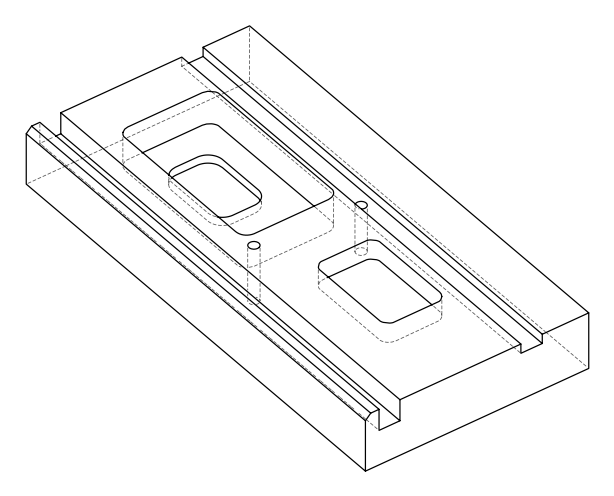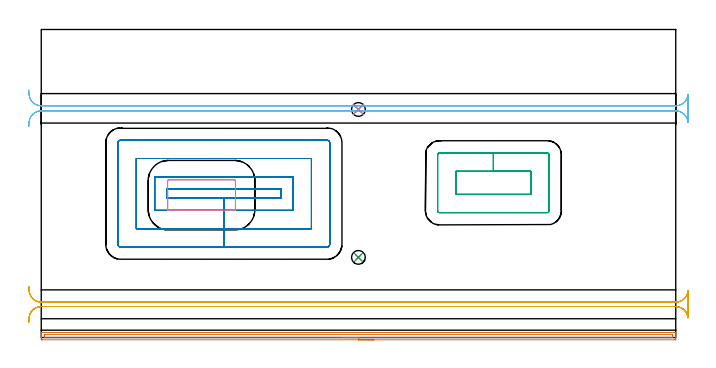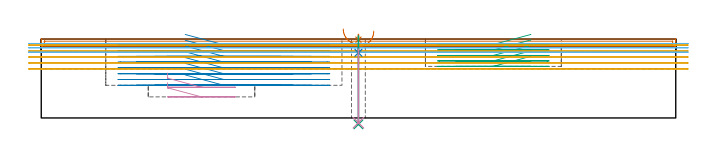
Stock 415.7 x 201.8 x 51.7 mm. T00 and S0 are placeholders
(PLAN: 10 operations, 6 tool changes, 46.2 min)
(1 AREA_MILL | FG_CHAMFER_SURFACE | UGT0205_001 | 6.83 min | 4789 mm3)
(2 MILL_RECTANGULAR_POCKET | POCKET_RECTANGULAR_STRAIGHT | UGT0201_008 | Follow Part, ap 4, ae 75% | 19.36 min | 400745 mm3)
(3 MILL_RECTANGULAR_POCKET_1 | POCKET_RECTANGULAR_STRAIGHT_1 | UGT0201_008 | Follow Part, ap 4, ae 75% | 4.16 min | 86480 mm3)
(4 MILL_RECTANGULAR_POCKET_2 | POCKET_RECTANGULAR_STRAIGHT_2 | UGT0201_109 | Follow Part, ap 6.35, ae 75% | 0.82 min | 23029 mm3)
(5 MILL_RECTANGULAR_SLOT | SLOT_RECTANGULAR | UGT0201_008 | Follow Part, ap 4, ae 75% | 9.1 min | 153972 mm3)
(6 MILL_RECTANGULAR_SLOT_1 | SLOT_RECTANGULAR_1 | UGT0201_008 | Follow Part, ap 4, ae 75% | 5.46 min | 69023 mm3)
(7 SPOT_DRILL | STEP1HOLE | NXT0321_9005460120000 | 0.03 min | 20 mm3)
(8 SPOT_DRILL_1 | STEP1HOLE_1 | NXT0321_9005460120000 | 0.03 min | 26 mm3)
(9 DRILL_THROUGH_HOLE_INTO_CENTER | STEP1HOLE | UGT0301_485 | 0.23 min | 3250 mm3)
(10 DRILL_THROUGH_HOLE_INTO_CENTER_1 | STEP1HOLE_1 | NXT0301_061 | 0.2 min | 2731 mm3)
(TOOL UGT0205_001 | Chamfer Mill 20 x 3 x 45 deg. | D20 FL50 Z2)
(TOOL UGT0201_008 | End Mill 16 mm | D16 FL32 Z4)
(TOOL UGT0201_109 | End Mill 25.4 mm | D25.4 FL25 Z2)
(TOOL NXT0321_9005460120000 | NC Spot Drill, 142deg, 12mm, Carbide, Uncoated | D12 PA142 FL30 Z2)
(TOOL UGT0301_485 | Carbide Drill 9.0 mm | D9 PA118 FL81 Z2)
(TOOL NXT0301_061 | Carbide Drill 9mm [860.1-0900-027A1-MM 2214] | D9 PA140 FL47 Z2)
(OP 1 AREA_MILL)
G17 G21 G94 G90
T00 M6
G54
G17 G0 G90 X217.85 Y-1.5 S1061 M3
G43 Z61.7 H0
Z56.9
G94 G1 X217.812 Z56.028 F250.
X217.698 Z55.164
X217.509 Z54.312
X217.247 Z53.48
X216.913 Z52.674
X216.51 Z51.9
X216.042 Z51.164
X215.51 Z50.472
X214.921 Z49.829
X214.278 Z49.24
X213.586 Z48.708
X212.85 Z48.24
X212.076 Z47.837
X211.27 Z47.503
X210.438 Z47.241
X209.586 Z47.052
X208.722 Z46.938
X207.85 Z46.9
X0.617
X0.007 Y-1.495 Z46.901
X0.005 Y-1.493 Z46.903
X0. Y-0.886 Z47.509
Y-0.61 Z47.786
Y0.007 Z48.401
Y0.56 Z48.957
Y0.9 Z49.296
Y1.453 Z49.85
Y1.793 Z50.188
Y2.473 Z50.872
Y2.833 Z51.232
X0.007 Y3.239 Z51.631
X0.01 Y3.297 Z51.688
X0.17 Y3.3 Z51.7
X415.53
X415.69 Y3.297 Z51.688
X415.693 Y3.239 Z51.631
X415.7 Y2.833 Z51.232
Y2.473 Z50.872
Y1.793 Z50.188
Y0.56 Z48.957
Y0.007 Z48.401
Y-0.61 Z47.786
X415.699 Y-0.886 Z47.509
X415.695 Y-1.493 Z46.903
X415.693 Y-1.495 Z46.901
X415.083 Y-1.5 Z46.9
X207.85
Y-0.086 Z48.314
X2.31 Y-0.085 Z48.315
X2.125 Y-0.082 Z48.318
X2.01 Y-0.079 Z48.321
X2.006 Y-0.05 Z48.35
X2.003 Y0.007 Z48.407
X2. Y0.41 Z48.81
Y1.303 Z49.703
Y1.793 Z50.193
X2.002 Y1.843 Z50.243
X2.005 Y1.868 Z50.268
X2.008 Y1.875 Z50.275
X2.034 Y1.879 Z50.279
X2.218 Y1.884 Z50.284
X2.311 Y1.885 Z50.285
X2.403 Y1.886 Z50.286
X413.39 Y1.885 Z50.285
X413.575 Y1.882 Z50.282
X413.689 Y1.879 Z50.279
X413.693 Y1.85 Z50.25
X413.697 Y1.793 Z50.193
X413.7 Y1.39 Z49.79
Y0.007 Z48.407
X413.698 Y-0.043 Z48.357
X413.695 Y-0.068 Z48.332
X413.692 Y-0.075 Z48.325
X413.666 Y-0.079 Z48.321
X413.482 Y-0.084 Z48.316
X413.389 Y-0.086 Z48.314
X413.297
X207.85
X206.978 Z48.352
X206.114 Z48.466
X205.262 Z48.655
X204.43 Z48.917
X203.624 Z49.251
X202.85 Z49.654
X202.114 Z50.123
X201.422 Z50.654
X200.779 Z51.243
X200.19 Z51.886
X199.658 Z52.578
X199.19 Z53.314
X198.787 Z54.088
X198.453 Z54.894
X198.191 Z55.726
X198.002 Z56.578
X197.888 Z57.443
X197.85 Z58.314
G0 Z61.7
M5
M2
(OP 2 MILL_RECTANGULAR_POCKET)
G17 G21 G94 G90
T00 M6
G54
G17 G0 G90 X94.319 Y91.3 S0 M3
G43 Z61.7 H0
Z54.7
G94 G1 X119.65 Z47.912 F250.
X157. F500.
Y97.3
X82.3
Y91.3
X119.65
Y83.3
X165.
Y105.3
X74.3
Y83.3
X119.65
Y71.3
X177.
Y117.3
X62.3
Y71.3
X119.65
Y59.3
X187.3
G3 X189. Y61. R1.7
G1 Y127.6
G3 X187.3 Y129.3 R1.7
G1 X52.
G3 X50.3 Y127.6 R1.7
G1 Y61.
G3 X52. Y59.3 R1.7
G1 X119.65
X120.65
G0 X94.319 Y91.3 Z50.912
G1 X119.65 Z44.125 F250.
X157. F500.
Y97.3
X82.3
Y91.3
X119.65
Y83.3
X165.
Y105.3
X74.3
Y83.3
X119.65
Y71.3
X177.
Y117.3
X62.3
Y71.3
X119.65
Y59.3
X187.3
G3 X189. Y61. R1.7
G1 Y127.6
G3 X187.3 Y129.3 R1.7
G1 X52.
G3 X50.3 Y127.6 R1.7
G1 Y61.
G3 X52. Y59.3 R1.7
G1 X119.65
X120.65
G0 X94.319 Y91.3 Z47.125
G1 X119.65 Z40.337 F250.
X157. F500.
Y97.3
X82.3
Y91.3
X119.65
Y83.3
X165.
Y105.3
X74.3
Y83.3
X119.65
Y71.3
X177.
Y117.3
X62.3
Y71.3
X119.65
Y59.3
X187.3
G3 X189. Y61. R1.7
G1 Y127.6
G3 X187.3 Y129.3 R1.7
G1 X52.
G3 X50.3 Y127.6 R1.7
G1 Y61.
G3 X52. Y59.3 R1.7
G1 X119.65
X120.65
G0 X94.319 Y91.3 Z43.337
G1 X119.65 Z36.55 F250.
X157. F500.
Y97.3
X82.3
Y91.3
X119.65
Y83.3
X165.
Y105.3
X74.3
Y83.3
X119.65
Y71.3
X177.
Y117.3
X62.3
Y71.3
X119.65
Y59.3
X187.3
G3 X189. Y61. R1.7
G1 Y127.6
G3 X187.3 Y129.3 R1.7
G1 X52.
G3 X50.3 Y127.6 R1.7
G1 Y61.
G3 X52. Y59.3 R1.7
G1 X119.65
X120.65
G0 X94.319 Y91.3 Z39.55
G1 X119.65 Z32.762 F250.
X157. F500.
Y97.3
X82.3
Y91.3
X119.65
Y83.3
X165.
Y105.3
X74.3
Y83.3
X119.65
Y71.3
X177.
Y117.3
X62.3
Y71.3
X119.65
Y59.3
X187.3
G3 X189. Y61. R1.7
G1 Y127.6
G3 X187.3 Y129.3 R1.7
G1 X52.
G3 X50.3 Y127.6 R1.7
G1 Y61.
G3 X52. Y59.3 R1.7
G1 X119.65
X120.65
G0 X94.319 Y91.3 Z35.762
G1 X119.65 Z28.975 F250.
X157. F500.
Y97.3
X82.3
Y91.3
X119.65
Y83.3
X165.
Y105.3
X74.3
Y83.3
X119.65
Y71.3
X177.
Y117.3
X62.3
Y71.3
X119.65
Y59.3
X187.3
G3 X189. Y61. R1.7
G1 Y127.6
G3 X187.3 Y129.3 R1.7
G1 X52.
G3 X50.3 Y127.6 R1.7
G1 Y61.
G3 X52. Y59.3 R1.7
G1 X119.65
X120.65
G0 X94.319 Y91.3 Z31.975
G1 X119.65 Z25.187 F250.
X157. F500.
Y97.3
X82.3
Y91.3
X119.65
Y83.3
X165.
Y105.3
X74.3
Y83.3
X119.65
Y71.3
X177.
Y117.3
X62.3
Y71.3
X119.65
Y59.3
X187.3
G3 X189. Y61. R1.7
G1 Y127.6
G3 X187.3 Y129.3 R1.7
G1 X52.
G3 X50.3 Y127.6 R1.7
G1 Y61.
G3 X52. Y59.3 R1.7
G1 X119.65
X120.65
G0 X94.319 Y91.3 Z28.187
G1 X119.65 Z21.4 F250.
X157. F500.
Y97.3
X82.3
Y91.3
X119.65
Y83.3
X165.
Y105.3
X74.3
Y83.3
X119.65
Y71.3
X177.
Y117.3
X62.3
Y71.3
X119.65
Y59.3
X187.3
G3 X189. Y61. R1.7
G1 Y127.6
G3 X187.3 Y129.3 R1.7
G1 X52.
G3 X50.3 Y127.6 R1.7
G1 Y61.
G3 X52. Y59.3 R1.7
G1 X119.65
X120.65
G0 Z61.7
M5
M2
(OP 3 MILL_RECTANGULAR_POCKET_1)
G17 G21 G94 G90
T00 M6
G54
G17 G0 G90 X320.7 Y108.843 S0 M3
G43 Z61.7 H0
Z54.7
G94 G1 Y108.9 Z54.685 F250.
X296.2 Z48.12
X271.7 F500.
Y93.8
X320.7
Y108.9
X296.2
Y120.9
X260.9
G3 X259.7 Y119.7 R1.2
G1 Y83.
G3 X260.9 Y81.8 R1.2
G1 X331.5
G3 X332.7 Y83. R1.2
G1 Y119.7
G3 X331.5 Y120.9 R1.2
G1 X296.2
X295.2
G0 X320.7 Y108.843 Z51.12
G1 Y108.9 Z51.105 F250.
X296.2 Z44.54
X271.7 F500.
Y93.8
X320.7
Y108.9
X296.2
Y120.9
X260.9
G3 X259.7 Y119.7 R1.2
G1 Y83.
G3 X260.9 Y81.8 R1.2
G1 X331.5
G3 X332.7 Y83. R1.2
G1 Y119.7
G3 X331.5 Y120.9 R1.2
G1 X296.2
X295.2
G0 X320.7 Y108.843 Z47.54
G1 Y108.9 Z47.525 F250.
X296.2 Z40.96
X271.7 F500.
Y93.8
X320.7
Y108.9
X296.2
Y120.9
X260.9
G3 X259.7 Y119.7 R1.2
G1 Y83.
G3 X260.9 Y81.8 R1.2
G1 X331.5
G3 X332.7 Y83. R1.2
G1 Y119.7
G3 X331.5 Y120.9 R1.2
G1 X296.2
X295.2
G0 X320.7 Y108.843 Z43.96
G1 Y108.9 Z43.945 F250.
X296.2 Z37.38
X271.7 F500.
Y93.8
X320.7
Y108.9
X296.2
Y120.9
X260.9
G3 X259.7 Y119.7 R1.2
G1 Y83.
G3 X260.9 Y81.8 R1.2
G1 X331.5
G3 X332.7 Y83. R1.2
G1 Y119.7
G3 X331.5 Y120.9 R1.2
G1 X296.2
X295.2
G0 X320.7 Y108.843 Z40.38
G1 Y108.9 Z40.365 F250.
X296.2 Z33.8
X271.7 F500.
Y93.8
X320.7
Y108.9
X296.2
Y120.9
X260.9
G3 X259.7 Y119.7 R1.2
G1 Y83.
G3 X260.9 Y81.8 R1.2
G1 X331.5
G3 X332.7 Y83. R1.2
G1 Y119.7
G3 X331.5 Y120.9 R1.2
G1 X296.2
X295.2
G0 Z61.7
M5
M2
(OP 4 MILL_RECTANGULAR_POCKET_2)
G17 G21 G94 G90
T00 M6
G54
G17 G0 G90 X82.8 Y95.98 S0 M3
G43 Z61.7 H0
Z29.433
G94 G1 Y83.7 Z26.143 F250.
Y83.629 Z26.124
X82.848 Y83.474 Z26.08
X82.943 Y83.343 Z26.037
X83.074 Y83.248 Z25.994
X83.229 Y83.2 Z25.95
X83.3 Z25.931
X105. Z20.117
X126.7 F500.
G3 X127.2 Y83.7 R0.5
G1 Y102.8
G3 X126.7 Y103.3 R0.5
G1 X83.3
G3 X82.8 Y102.8 R0.5
G1 Y83.7
G3 X83.3 Y83.2 R0.5
G1 X105.
X106.
G0 X82.8 Y95.98 Z23.117
G1 Y83.7 Z19.826 F250.
Y83.629 Z19.807
X82.848 Y83.474 Z19.764
X82.943 Y83.343 Z19.72
X83.074 Y83.248 Z19.677
X83.229 Y83.2 Z19.633
X83.3 Z19.614
X105. Z13.8
X126.7 F500.
G3 X127.2 Y83.7 R0.5
G1 Y102.8
G3 X126.7 Y103.3 R0.5
G1 X83.3
G3 X82.8 Y102.8 R0.5
G1 Y83.7
G3 X83.3 Y83.2 R0.5
G1 X105.
X106.
G0 Z61.7
M5
M2
(OP 5 MILL_RECTANGULAR_SLOT)
G17 G21 G94 G90
T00 M6
G54
G17 G0 G90 X-8.23 Y10.003 S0 M3
G43 Z61.7 H0
Z47.78
G94 G1 X-7.97 Y12.992 F250.
G2 X0. Y20.3 R8. F500.
G1 X415.7
G2 X423.67 Y12.992 R8.
G1 X423.7
Y30.508
X423.67
G2 X415.7 Y23.2 R8.
G1 X0.
G2 X-7.97 Y30.508 R8.
G1 X-8.23 Y33.497 F250.
G0 Y10.003 Z43.86
G1 X-7.97 Y12.992
G2 X0. Y20.3 R8. F500.
G1 X415.7
G2 X423.67 Y12.992 R8.
G1 X423.7
Y30.508
X423.67
G2 X415.7 Y23.2 R8.
G1 X0.
G2 X-7.97 Y30.508 R8.
G1 X-8.23 Y33.497 F250.
G0 Y10.003 Z39.94
G1 X-7.97 Y12.992
G2 X0. Y20.3 R8. F500.
G1 X415.7
G2 X423.67 Y12.992 R8.
G1 X423.7
Y30.508
X423.67
G2 X415.7 Y23.2 R8.
G1 X0.
G2 X-7.97 Y30.508 R8.
G1 X-8.23 Y33.497 F250.
G0 Y10.003 Z36.02
G1 X-7.97 Y12.992
G2 X0. Y20.3 R8. F500.
G1 X415.7
G2 X423.67 Y12.992 R8.
G1 X423.7
Y30.508
X423.67
G2 X415.7 Y23.2 R8.
G1 X0.
G2 X-7.97 Y30.508 R8.
G1 X-8.23 Y33.497 F250.
G0 Y10.003 Z32.1
G1 X-7.97 Y12.992
G2 X0. Y20.3 R8. F500.
G1 X415.7
G2 X423.67 Y12.992 R8.
G1 X423.7
Y30.508
X423.67
G2 X415.7 Y23.2 R8.
G1 X0.
G2 X-7.97 Y30.508 R8.
G1 X-8.23 Y33.497 F250.
G0 Z61.7
M5
M2
(OP 6 MILL_RECTANGULAR_SLOT_1)
G17 G21 G94 G90
T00 M6
G54
G17 G0 G90 X-8.23 Y138.203 S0 M3
G43 Z61.7 H0
Z48.833
G94 G1 X-7.97 Y141.192 F250.
G2 X0. Y148.5 R8. F500.
G1 X415.7
G2 X423.67 Y141.192 R8.
G1 X423.7
Y159.108
X423.67
G2 X415.7 Y151.8 R8.
G1 X0.
G2 X-7.97 Y159.108 R8.
G1 X-8.23 Y162.097 F250.
G0 Y138.203 Z45.967
G1 X-7.97 Y141.192
G2 X0. Y148.5 R8. F500.
G1 X415.7
G2 X423.67 Y141.192 R8.
G1 X423.7
Y159.108
X423.67
G2 X415.7 Y151.8 R8.
G1 X0.
G2 X-7.97 Y159.108 R8.
G1 X-8.23 Y162.097 F250.
G0 Y138.203 Z43.1
G1 X-7.97 Y141.192
G2 X0. Y148.5 R8. F500.
G1 X415.7
G2 X423.67 Y141.192 R8.
G1 X423.7
Y159.108
X423.67
G2 X415.7 Y151.8 R8.
G1 X0.
G2 X-7.97 Y159.108 R8.
G1 X-8.23 Y162.097 F250.
G0 Z61.7
M5
M2
(OP 7 SPOT_DRILL)
G17 G21 G94 G90
T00 M6
G54
G17 G0 G90 X207.8 Y52.5 S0 M3
G43 Z61.7 H0
G94 G81 G98 Z51.313 F250. R54.7
G80
M5
M2
(OP 8 SPOT_DRILL_1)
G17 G21 G94 G90
T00 M6
G54
G17 G0 G90 X207.8 Y149.4 S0 M3
G43 Z61.7 H0
G94 G81 G98 Z42.713 F250. R46.1
G80
M5
M2
(OP 9 DRILL_THROUGH_HOLE_INTO_CENTER)
G17 G21 G94 G90
T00 M6
G54
G17 G0 G90 X207.8 Y52.5 S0 M3
G43 Z61.7 H0
G94 G73 G98 Z-4.204 F250. Q7.986 R53.7
G80
M5
M2
(OP 10 DRILL_THROUGH_HOLE_INTO_CENTER_1)
G17 G21 G94 G90
T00 M6
G54
G17 G0 G90 X207.8 Y149.4 S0 M3
G43 Z61.7 H1
G94 G73 G98 Z-3.138 F250. Q7.706 R45.1
G80
M5
M2
